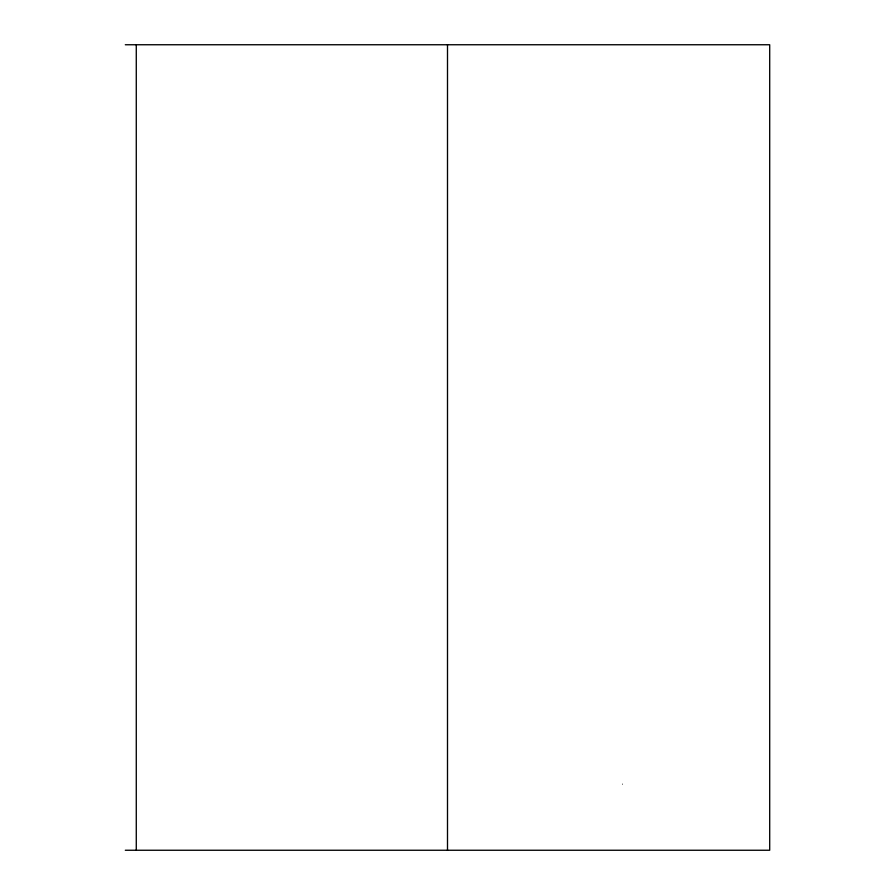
<?xml version="1.0" encoding="UTF-8"?>
<svg xmlns="http://www.w3.org/2000/svg" width="895" height="895" viewBox="0 0 895 895"><rect width="100%" height="100%" fill="white"/><g stroke="black" fill="none" stroke-linecap="round" stroke-linejoin="round"><path stroke-width="0.67" stroke-dasharray="4.47 3.36" d="M622.484 784.535L622.551 783.852"/><path stroke-width="1.34" d="M125.3 44.75L769.7 44.75L769.7 850.25L125.3 850.25M447.5 44.75L447.5 850.25M136.275 44.75L136.275 850.25"/></g></svg>
